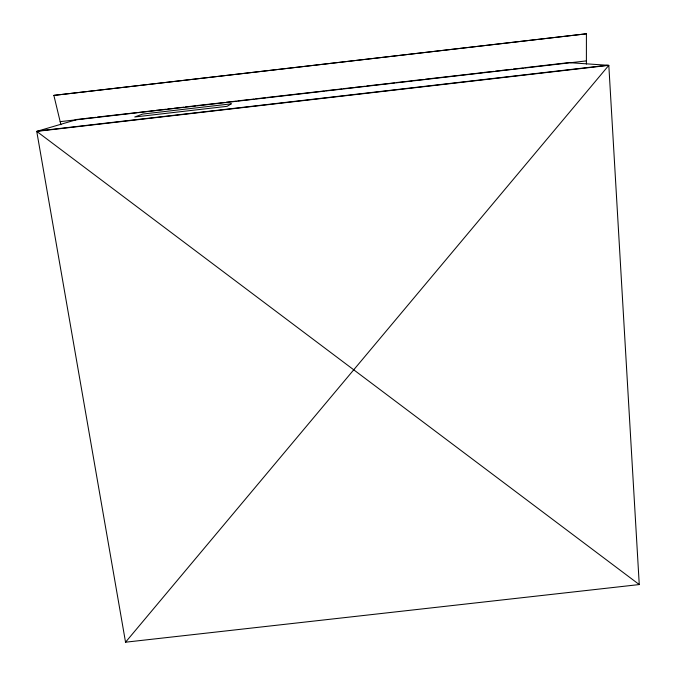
<?xml version="1.0" encoding="UTF-8"?>
<svg xmlns="http://www.w3.org/2000/svg" width="676" height="676" viewBox="0 0 676 676"><rect width="100%" height="100%" fill="white"/><g stroke="black" fill="none" stroke-linecap="round" stroke-linejoin="round"><path stroke-width="1.01" d="M586.388 64.051L586.413 33.8L53.869 95.384L60.908 124.739M76.058 119.821L36.741 131.372L125.542 642.2L608.814 65.344L570.392 62.741M53.869 95.384L586.413 33.8M75.526 119.593L84.475 118.655M86.004 118.384L95.992 117.328M97.521 117.049L136.831 112.613M138.926 112.368L154.635 110.551M156.19 110.272L166.161 109.225M167.716 108.946L172.439 108.498M174.002 108.219L183.956 107.171M185.528 106.884L195.482 105.836M197.054 105.557L224.804 102.448M226.384 102.169L236.321 101.121M237.91 100.842L254.125 99.068M255.722 98.781L265.643 97.733M267.248 97.454L324.286 90.964M325.916 90.677L342.09 88.911M343.729 88.624L353.607 87.576M355.246 87.288L365.125 86.249M366.772 85.962L394.454 82.861M396.111 82.573L412.25 80.807M413.915 80.512L423.776 79.472M425.441 79.185L482.419 72.704M484.109 72.408L493.936 71.377M495.635 71.081L500.223 70.65M501.922 70.355L511.74 69.315M513.447 69.02L523.258 67.989M524.973 67.693L570.02 62.488M60.164 121.655L586.388 60.891M38.186 130.95L607.394 65.251M125.542 642.2L639.259 584.563L608.814 65.344L36.741 131.372L639.259 584.563M231.226 103.842L227.136 106.318L134.744 116.982L142.628 114.075L231.226 103.842"/></g></svg>
